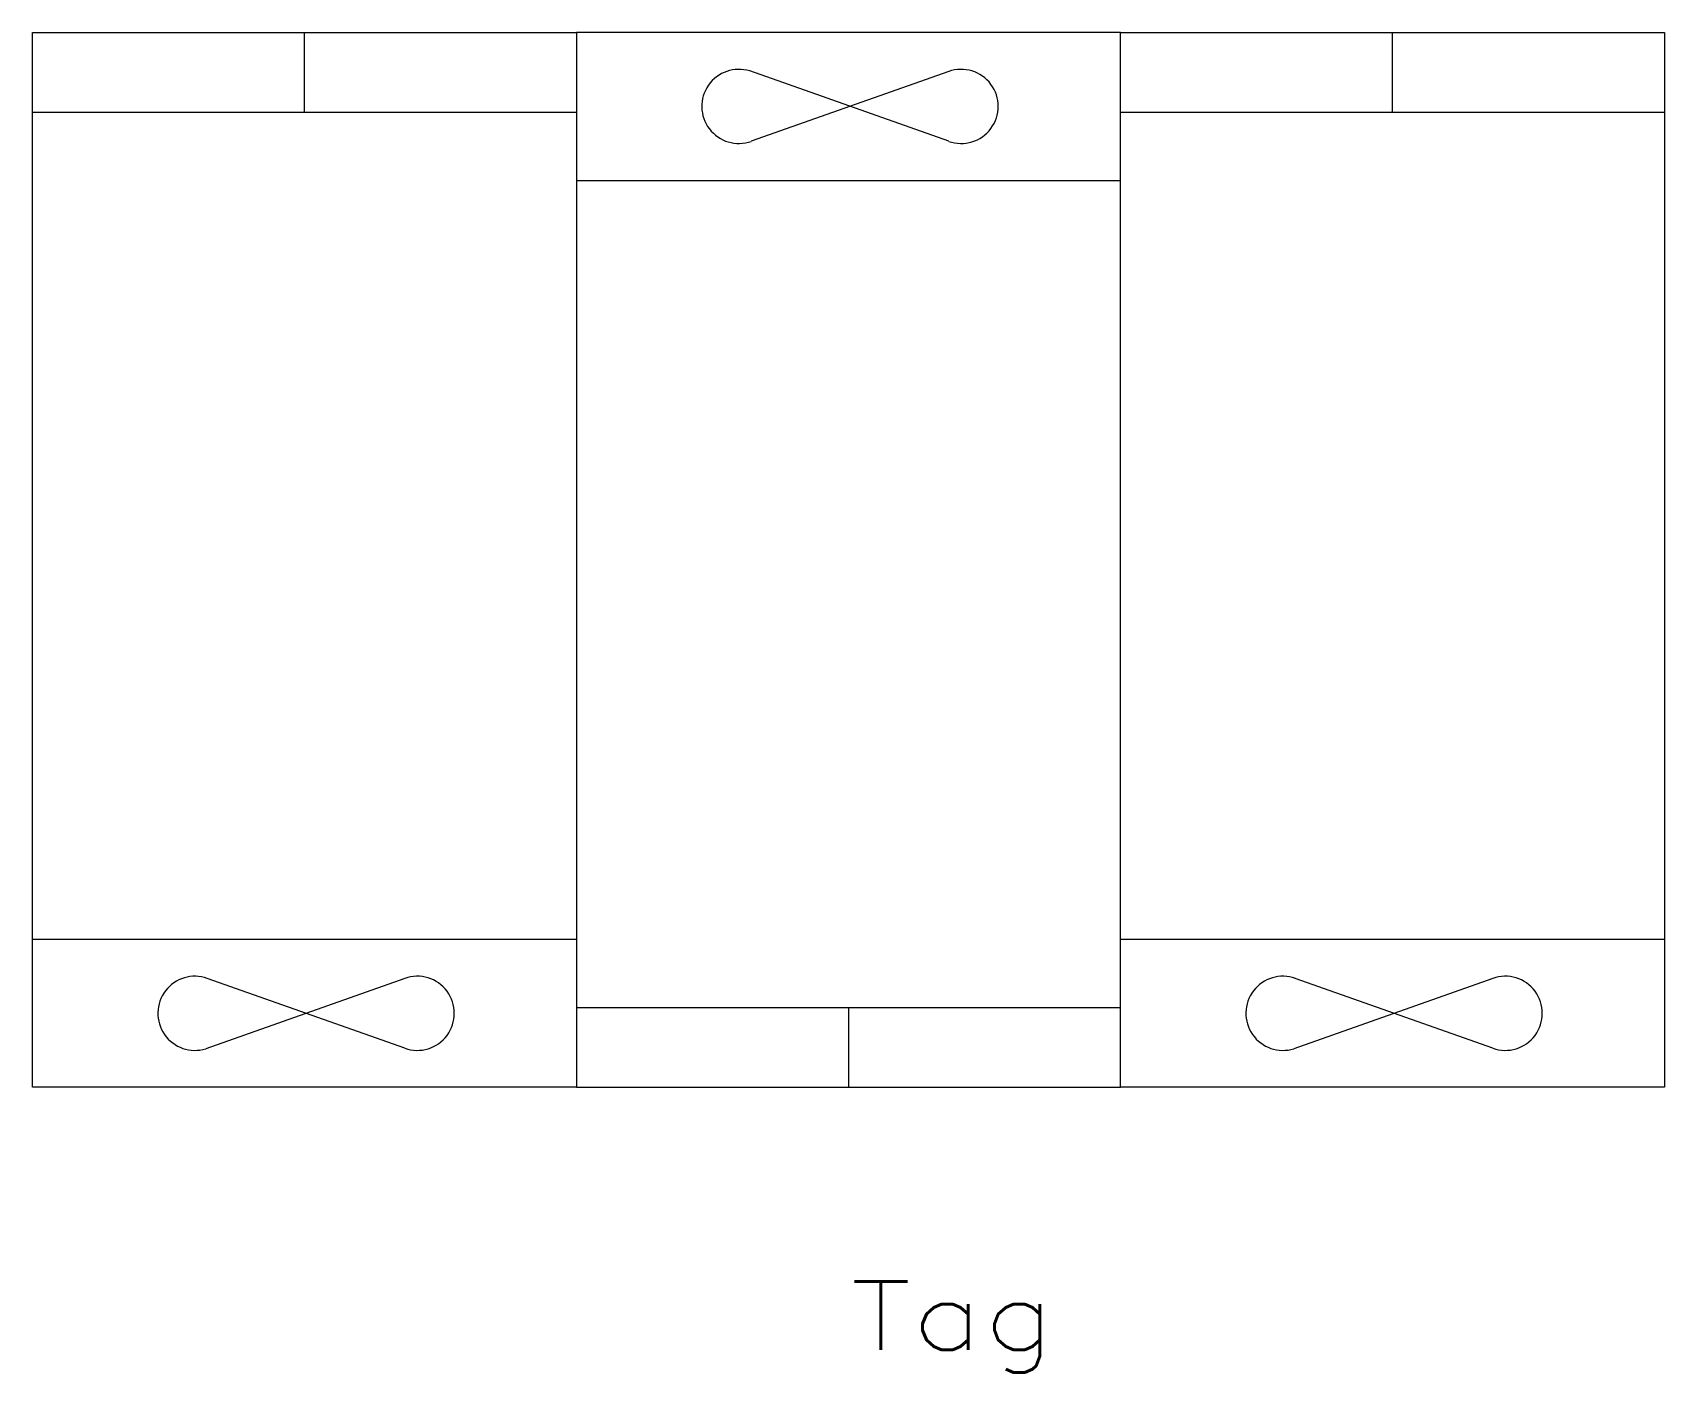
# Model space of a CAD drawing. Header units: inches. Extents: x -15.2 to 15.2, y -15.2 to 9.8.
import ezdxf
from ezdxf.enums import TextEntityAlignment as Align

# ---------------------------------------------------------------- set-up
doc = ezdxf.new("R2010")
doc.units = ezdxf.units.IN
doc.header["$MEASUREMENT"] = 0
doc.layers.get('0').update_dxf_attribs({"lineweight": 0})
doc.layers.add('SCD_DRAW', color=11, linetype='Continuous', lineweight=0, true_color=0xff7f7f)
doc.styles.add('STANDARD1', font='TXT.SHX')

msp = doc.modelspace()

# ---------------------------------------------------------------- linework, layer by layer
at = {"layer": 'SCD_DRAW', "color": 1, "linetype": 'Continuous', "true_color": 0xff0000}
for p, q in [((-15.223, 9.823), (-5.085, 9.823)), ((-15.223, -9.835), (-15.223, 9.823)), ((-10.154, 8.342), (-10.154, 9.823)), ((5.052, 9.823), (-5.085, 9.823)), ((-5.085, 9.823), (-5.085, -9.835)), ((5.052, 9.823), (15.19, 9.823)), ((5.052, -9.835), (5.052, 9.823)), ((10.121, 8.342), (10.121, 9.823)), ((15.19, 9.823), (15.19, -9.835)), ((1.854, 7.796), (-1.857, 9.108)), ((1.854, 9.099), (-1.831, 7.796)), ((-15.223, 8.342), (-5.085, 8.342)), ((5.052, 8.342), (15.19, 8.342)), ((-5.085, 7.068), (5.052, 7.068)), ((-15.223, -7.08), (-5.085, -7.08)), ((5.052, -7.08), (15.19, -7.08)), ((-8.284, -7.808), (-11.994, -9.12)), ((-8.284, -9.111), (-11.969, -7.808)), ((11.996, -7.808), (8.285, -9.12)), ((11.996, -9.111), (8.31, -7.808)), ((-5.085, -8.354), (5.052, -8.354)), ((-0.016, -8.354), (-0.016, -9.835)), ((-5.085, -9.835), (-15.223, -9.835)), ((-5.085, -9.835), (5.052, -9.835)), ((15.19, -9.835), (5.052, -9.835))]:
    msp.add_line(p, q, dxfattribs=at)
for centre, start, end in [((-2.06, 8.447), 72.9057, 289.5227), ((2.083, 8.447), -109.5227, 109.5227), ((-12.198, -8.46), 70.4773, 287.0943), ((-8.055, -8.46), -109.5227, 109.5227), ((8.081, -8.46), 70.4773, 287.0943), ((12.224, -8.46), -109.5227, 109.5227)]:
    msp.add_arc(centre, 0.691, start, end, dxfattribs=at)

# ---------------------------------------------------------------- texts
at = {"color": 7, "linetype": 'Continuous', "style": 'STANDARD1', "width": 1.166667}
msp.add_text('Tag', height=1.27, dxfattribs=at).set_placement((0.024, -14.731), (3.834, -14.731), align=Align.FIT)

doc.saveas('drawing.dxf')
